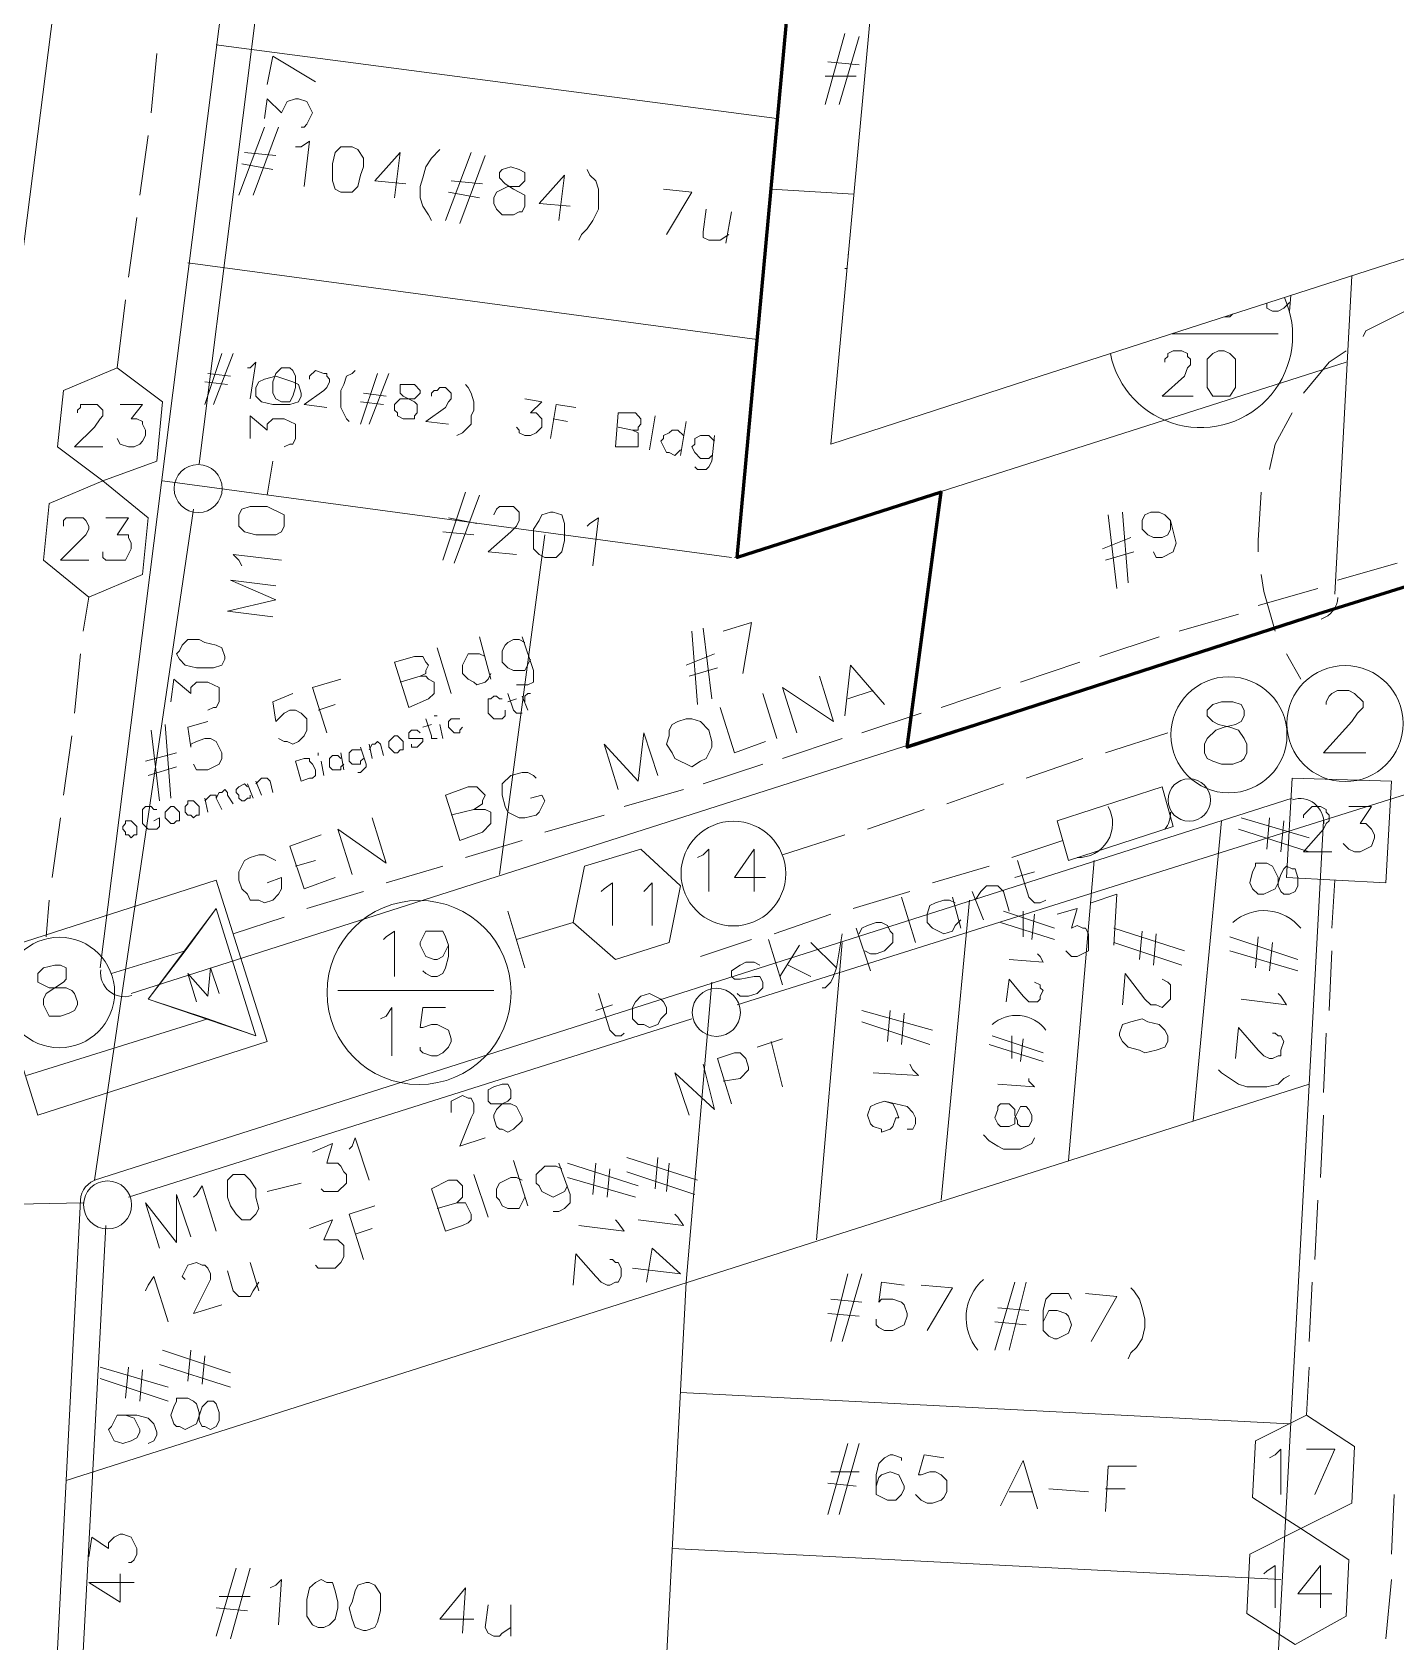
# Model space of a CAD drawing. Header units: millimetres. Extents: x 3.6 to 37.8, y 0.6 to 28.7.
# Drawn here: x 13.943 to 15.951, y 9.443 to 11.814 of the extents above; entities that cross this region are included whole.
import ezdxf

# ---------------------------------------------------------------- set-up
doc = ezdxf.new("R2010")
doc.units = ezdxf.units.MM
for name, color, linetype in [('PDF_0', 7, 'Continuous'), ('PDF_S45$BOUNDARY-NODE', 3, 'Continuous'), ('PDF_S45$NAME-ROAD', 7, 'Continuous'), ('PDF_S45$Passives-Highleg', 7, 'Continuous'), ('PDF_S45$Passives-Splt2way', 7, 'Continuous'), ('PDF_S45$Passives-TapOffs', 7, 'Continuous'), ('PDF_S45$POLE', 7, 'Continuous'), ('PDF_S45$strand', 7, 'Continuous'), ('PDF_S45$Symbols-EndOfLine', 7, 'Continuous'), ('PDF_S45$Symbols-HighPass', 7, 'Continuous'), ('PDF_S45$Symbols-SelfTerminating', 7, 'Continuous'), ('PDF_S45$Symbols-Splice', 7, 'Continuous')]:
    doc.layers.add(name, color=color, linetype=linetype)
for name, color, linetype, true_color in [('PDF_S45$Actives-Amplifier', 92, 'Continuous', 0x00b800), ('PDF_S45$Cable-540', 172, 'Continuous', 0x0000dd), ('PDF_S45$Cable-565', 23, 'Continuous', 0xdd8a6e), ('PDF_S45$LOTS', 254, 'Continuous', 0xdcdcdc), ('PDF_S45$ROAD', 8, 'Continuous', 0x808080), ('PDF_S45$SDU', 157, 'Continuous', 0x396472)]:
    doc.layers.add(name, color=color, linetype=linetype, true_color=true_color)

msp = doc.modelspace()

# ---------------------------------------------------------------- linework, layer by layer
at = {"layer": 'PDF_0', "lineweight": 9}
msp.add_lwpolyline([(12.3998, 5.3399), (12.8251, 9.1845), (12.5415, 9.0928), (12.5707, 9.7141), (12.6541, 10.0018), (12.7125, 10.4522), (12.9669, 10.5272), (13.3713, 13.3544), (13.5548, 14.6387), (14.2678, 14.5344), (14.543, 14.672), (15.4271, 14.5553), (15.3145, 13.3293), (15.1185, 11.2069), (15.4271, 11.307), (16.7864, 11.7448), (16.8156, 13.3418), (16.8323, 14.1591), (17.562, 14.4093), (17.9123, 13.3919), (18.6045, 12.4203), (19.3425, 12.487), (20.0848, 12.5537)], dxfattribs=at)
at = {"layer": 'PDF_S45$Actives-Amplifier', "lineweight": 13}
for points in [[(14.2887, 10.3271), (13.9509, 10.2186), (13.8759, 10.4563), (14.2136, 10.5647)], [(14.1678, 10.4605), (14.0593, 10.4271), (14.1678, 10.4605), (14.2136, 10.523), (14.272, 10.3354), (14.2011, 10.3604), (13.9343, 10.277), (14.2011, 10.3604), (14.1136, 10.3896)], [(14.272, 10.3354), (14.1136, 10.3896), (14.2136, 10.523)], [(13.9593, 10.4355), (13.976, 10.4396), (13.9843, 10.4396), (13.9926, 10.4355), (13.9926, 10.4188), (13.9885, 10.4146), (13.9634, 10.3979), (13.9593, 10.3896), (13.9593, 10.3813), (13.9676, 10.3646), (13.9843, 10.3646), (13.9968, 10.3688), (14.0051, 10.3729), (14.0093, 10.3813), (14.0093, 10.3854), (14.0051, 10.3979), (14.001, 10.4021), (13.9926, 10.4063), (13.9676, 10.4063), (13.9509, 10.4146), (13.9509, 10.4271)]]:
    msp.add_lwpolyline(points, close=True, dxfattribs=at)
msp.add_lwpolyline([(14.1844, 10.3854), (14.1719, 10.4271), (14.2011, 10.3938), (14.2053, 10.4355), (14.2178, 10.3979)], dxfattribs=at)
msp.add_circle((13.9827, 10.3993), 0.0813, dxfattribs=at)
at = {"layer": 'PDF_S45$BOUNDARY-NODE', "lineweight": 60}
msp.add_lwpolyline([(16.9115, 12.3786), (16.899, 11.724), (16.874, 11.2861), (16.5112, 11.1694), (16.1568, 11.0568), (15.8357, 10.9567), (15.2311, 10.7607), (15.2811, 11.136), (14.9809, 11.0401), (15.0726, 12.0367)], dxfattribs=at)
at = {"layer": 'PDF_S45$Cable-540', "lineweight": 9}
for points in [[(15.3854, 10.5981), (15.4604, 10.6231)], [(15.2686, 10.5606), (15.352, 10.5856)], [(15.4187, 10.5772), (15.3895, 10.5689)], [(15.4354, 10.5355), (15.4271, 10.5314), (15.4187, 10.5314), (15.4104, 10.5397), (15.3937, 10.5939)], [(15.3311, 10.5355), (15.3395, 10.5481), (15.3478, 10.5564), (15.3645, 10.5564), (15.3728, 10.5481), (15.3812, 10.5189)], [(15.1518, 10.523), (15.2352, 10.5481)], [(15.2436, 10.473), (15.2227, 10.5397)], [(15.3103, 10.5064), (15.302, 10.498), (15.2978, 10.4897), (15.2853, 10.4855), (15.2686, 10.4939), (15.2603, 10.5022), (15.2603, 10.5147), (15.2644, 10.5272), (15.2728, 10.5314), (15.2853, 10.5355), (15.2936, 10.5355), (15.302, 10.5314)], [(15.3103, 10.4939), (15.2978, 10.5397)], [(15.3437, 10.5064), (15.327, 10.5481)], [(15.0351, 10.4855), (15.1185, 10.5147)], [(15.1602, 10.4855), (15.1644, 10.4939), (15.1727, 10.498), (15.1852, 10.5022), (15.1935, 10.5022), (15.2019, 10.498), (15.2061, 10.4897), (15.2102, 10.4855), (15.2102, 10.473), (15.1977, 10.4605), (15.1852, 10.4563), (15.1769, 10.4563), (15.1685, 10.4605)], [(15.1352, 10.4855), (15.1268, 10.4355), (15.0893, 10.473)], [(15.1769, 10.4313), (15.156, 10.4939)], [(14.9267, 10.4522), (15.0017, 10.4772)], [(15.0476, 10.4105), (15.0267, 10.4772)], [(15.0434, 10.423), (15.0726, 10.4688)], [(14.9809, 10.3979), (14.9851, 10.3938), (14.9976, 10.3938), (15.0101, 10.3979), (15.0184, 10.4063), (15.0184, 10.4146), (15.0142, 10.423), (15.0059, 10.423), (14.9851, 10.4188), (14.9767, 10.4188), (14.9725, 10.423), (14.9725, 10.4313), (14.9851, 10.4396), (14.9934, 10.4438), (15.0059, 10.4438), (15.0142, 10.4396)], [(15.0893, 10.423), (15.0559, 10.4396)], [(15.1268, 10.4355), (15.1227, 10.423), (15.1185, 10.4146), (15.1101, 10.4063), (15.106, 10.4063)], [(14.8141, 10.3396), (14.8099, 10.3354), (14.8016, 10.3354), (14.7932, 10.3437), (14.7766, 10.3979)], [(14.7974, 10.3813), (14.7724, 10.3729)]]:
    msp.add_lwpolyline(points, dxfattribs=at)
msp.add_lwpolyline([(14.8391, 10.3938), (14.8516, 10.3979), (14.8683, 10.3896), (14.8725, 10.3854), (14.8766, 10.3771), (14.8766, 10.3688), (14.8683, 10.3604), (14.8641, 10.3521), (14.8516, 10.3479), (14.8433, 10.3521), (14.8349, 10.3521), (14.8266, 10.3604), (14.8266, 10.3771), (14.8308, 10.3854)], close=True, dxfattribs=at)
at = {"layer": 'PDF_S45$Cable-565', "lineweight": 13}
for points in [[(14.1261, 11.7823), (14.1177, 11.6948)], [(14.1136, 11.6614), (14.101, 11.5738)], [(14.0969, 11.5405), (14.0844, 11.4529)], [(14.0802, 11.4196), (14.0677, 11.3195)], [(15.9775, 11.4112), (15.9733, 11.407), (15.9066, 11.3737), (15.9024, 11.3653)], [(15.8148, 11.2819), (15.8524, 11.3278), (15.8774, 11.3445)], [(15.7648, 11.1694), (15.7731, 11.2069), (15.7982, 11.2528)], [(15.7481, 11.0484), (15.7481, 11.0651), (15.7523, 11.136)], [(15.8649, 11.0067), (15.9525, 11.0318)], [(15.7731, 10.9317), (15.7565, 10.9901), (15.7523, 11.0151)], [(14.026, 10.9817), (14.0177, 10.9317)], [(15.7481, 10.9692), (15.8357, 10.9942)], [(15.6314, 10.9317), (15.7189, 10.9567)], [(15.5146, 10.8942), (15.6022, 10.9233)], [(14.0135, 10.8983), (14.0051, 10.8108)], [(15.3979, 10.8566), (15.4854, 10.8858)], [(15.8107, 10.8608), (15.7898, 10.8983)], [(15.2811, 10.8191), (15.3687, 10.8483)], [(15.1644, 10.7816), (15.2519, 10.8108)], [(14.001, 10.7774), (13.9885, 10.6898)], [(15.0476, 10.744), (15.1352, 10.7732)], [(15.523, 10.7524), (15.6147, 10.7816)], [(15.4062, 10.7149), (15.4896, 10.744)], [(14.9308, 10.7065), (15.0184, 10.7357)], [(14.8141, 10.6732), (14.9017, 10.6982)], [(15.2894, 10.6773), (15.3728, 10.7065)], [(15.1727, 10.6398), (15.2561, 10.669)], [(13.9843, 10.6565), (13.9718, 10.5689)], [(14.6973, 10.6356), (14.7849, 10.6606)], [(14.5806, 10.5981), (14.664, 10.6231)], [(15.0476, 10.6023), (15.1393, 10.6315)], [(14.4638, 10.5606), (14.5472, 10.5856)], [(15.8607, 10.5647), (15.8565, 10.4939)], [(13.9676, 10.5355), (13.9634, 10.4813)], [(14.3471, 10.523), (14.4305, 10.5481)], [(14.2387, 10.4855), (14.3137, 10.5105)], [(15.8565, 10.4605), (15.8524, 10.3729)], [(15.8482, 10.3396), (15.844, 10.252)], [(15.844, 10.2186), (15.8399, 10.1269)], [(15.8357, 10.0935), (15.8315, 10.006)], [(15.8274, 9.9726), (15.8232, 9.8851)], [(15.8232, 9.8475), (15.819, 9.7766)], [(15.9483, 9.6599), (15.9441, 9.5723)], [(15.9441, 9.5348), (15.9358, 9.4472)]]:
    msp.add_lwpolyline(points, dxfattribs=at)
at = {"layer": 'PDF_S45$LOTS', "lineweight": 0}
for points in [[(14.9809, 11.0401), (15.1935, 13.3377)], [(15.0393, 11.6864), (14.2136, 11.7948)], [(15.1525, 11.5751), (15.0309, 11.5822)], [(15.0101, 11.3612), (14.1719, 11.4738)], [(15.8774, 11.3278), (14.9767, 11.0401)], [(14.9725, 11.0401), (14.1344, 11.1527)], [(15.2311, 10.7607), (15.2811, 11.136)], [(14.6306, 10.5731), (14.6973, 11.0735)], [(15.6939, 10.6523), (15.6522, 10.2103)], [(15.5063, 10.5939), (15.4688, 10.1519)], [(15.3228, 10.5355), (15.2811, 10.0935)], [(15.1352, 10.473), (15.0976, 10.0352)], [(14.599, 4.0954), (14.9058, 9.9726), (14.9434, 10.4146)], [(13.9926, 9.6807), (15.8232, 10.2645)], [(14.8975, 9.81), (15.794, 9.7641)], [(14.885, 9.5807), (15.7815, 9.5348)]]:
    msp.add_lwpolyline(points, dxfattribs=at)
at = {"layer": 'PDF_S45$NAME-ROAD', "lineweight": 9}
for points in [[(15.1393, 10.8066), (15.1477, 10.8816), (15.1977, 10.8233)], [(15.0684, 10.7816), (15.0476, 10.8483), (15.1227, 10.7982), (15.1018, 10.865)], [(15.0393, 10.7732), (15.0184, 10.8399)], [(15.181, 10.8441), (15.1435, 10.8316)], [(15.0226, 10.7691), (14.9767, 10.7524), (14.9559, 10.8191)], [(14.8057, 10.6982), (14.7849, 10.7649), (14.8349, 10.7107), (14.8433, 10.7816), (14.8641, 10.719)], [(14.6765, 10.6857), (14.6932, 10.6898), (14.6973, 10.6815), (14.689, 10.6648), (14.6848, 10.6606), (14.6681, 10.6565), (14.6598, 10.6565), (14.6431, 10.6648), (14.639, 10.6732), (14.6348, 10.6898), (14.6348, 10.7065), (14.6473, 10.719), (14.664, 10.7232), (14.6723, 10.7232), (14.6807, 10.719), (14.6848, 10.7149)], [(14.5597, 10.6606), (14.5605, 10.6608), (14.5722, 10.6231), (14.6056, 10.6356), (14.6181, 10.6481), (14.6181, 10.6648), (14.6098, 10.669), (14.5931, 10.669), (14.6056, 10.6773), (14.6056, 10.6815), (14.6098, 10.6898), (14.5973, 10.7023), (14.5847, 10.7023), (14.5514, 10.6898), (14.5605, 10.6608), (14.5931, 10.669)], [(14.4138, 10.5731), (14.3929, 10.6398), (14.4638, 10.5898), (14.443, 10.6565)], [(14.3888, 10.5689), (14.3429, 10.5522), (14.322, 10.6148), (14.3679, 10.6315)], [(14.2887, 10.5606), (14.3095, 10.5689), (14.3095, 10.5522), (14.3054, 10.5439), (14.297, 10.5355), (14.2845, 10.5314), (14.2762, 10.5355), (14.2637, 10.5355), (14.2595, 10.5439), (14.2512, 10.5522), (14.247, 10.5647), (14.247, 10.5772), (14.2553, 10.5939), (14.2637, 10.5981), (14.2762, 10.6023), (14.2845, 10.6023), (14.3012, 10.5939)], [(14.3596, 10.5939), (14.3304, 10.5856)]]:
    msp.add_lwpolyline(points, dxfattribs=at)
msp.add_lwpolyline([(14.8933, 10.7982), (14.9058, 10.8024), (14.9142, 10.8024), (14.9267, 10.7982), (14.9392, 10.7857), (14.9434, 10.7691), (14.9434, 10.7607), (14.935, 10.744), (14.9267, 10.7399), (14.9142, 10.7315), (14.8891, 10.744), (14.885, 10.7524), (14.8766, 10.7649), (14.8808, 10.7774), (14.8808, 10.7857), (14.885, 10.7941)], close=True, dxfattribs=at)
at = {"layer": 'PDF_S45$Passives-Highleg', "lineweight": 9}
msp.add_circle((15.6465, 10.6828), 0.0313, dxfattribs=at)
at = {"layer": 'PDF_S45$Passives-Splt2way', "lineweight": 9}
msp.add_lwpolyline([(15.8482, 10.8233), (15.8482, 10.8274), (15.8524, 10.8358), (15.8565, 10.8399), (15.8649, 10.8441), (15.8816, 10.8441), (15.8899, 10.8399), (15.9024, 10.8274), (15.9024, 10.8191), (15.8941, 10.8108), (15.8857, 10.7982), (15.844, 10.7524), (15.9066, 10.7524)], dxfattribs=at)
msp.add_lwpolyline([(15.6939, 10.8274), (15.7106, 10.8274), (15.7231, 10.8233), (15.7273, 10.8149), (15.7273, 10.8066), (15.7231, 10.7982), (15.7148, 10.7941), (15.6981, 10.7899), (15.6856, 10.7857), (15.6731, 10.7732), (15.6689, 10.7649), (15.6689, 10.7524), (15.6731, 10.744), (15.6814, 10.7399), (15.6939, 10.7357), (15.7106, 10.7357), (15.7231, 10.7399), (15.7273, 10.744), (15.7315, 10.7524), (15.7315, 10.7649), (15.7273, 10.7732), (15.7189, 10.7857), (15.7064, 10.7899), (15.6898, 10.7941), (15.6814, 10.7982), (15.6731, 10.8066), (15.6731, 10.8149), (15.6814, 10.8233)], close=True, dxfattribs=at)
for centre in [(15.8759, 10.7954), (15.7049, 10.7788)]:
    msp.add_circle(centre, 0.0855, dxfattribs=at)
at = {"layer": 'PDF_S45$Passives-TapOffs', "lineweight": 9}
for points in [[(14.1261, 11.1819), (14.0468, 11.1527), (13.9801, 11.2027), (13.9885, 11.2861), (14.0677, 11.3195), (14.1344, 11.2694)], [(14.1052, 11.0151), (14.026, 10.9817), (13.9593, 11.0359), (13.9676, 11.1193), (14.0468, 11.1527), (14.1136, 11.0985)], [(15.9441, 10.7107), (15.9358, 10.5606), (15.7898, 10.5689), (15.7982, 10.7149)], [(14.8016, 10.448), (14.739, 10.5022), (14.7557, 10.5856), (14.8391, 10.6106), (14.8975, 10.5564), (14.8808, 10.473)], [(15.8857, 9.6474), (15.8107, 9.6098), (15.7398, 9.6557), (15.744, 9.7391), (15.819, 9.7766), (15.8899, 9.7308)], [(15.8774, 9.4806), (15.8023, 9.4389), (15.7315, 9.4848), (15.7356, 9.5723), (15.8107, 9.6098), (15.8816, 9.564)]]:
    msp.add_lwpolyline(points, close=True, dxfattribs=at)
for points in [[(14.0093, 11.2528), (14.0093, 11.2569), (14.0135, 11.2611), (14.0135, 11.2653), (14.0385, 11.2653), (14.0468, 11.2569), (14.0468, 11.2486), (14.0427, 11.2444), (14.0343, 11.2319), (14.0051, 11.2027), (14.0468, 11.2027)], [(14.0719, 11.2653), (14.1052, 11.2653), (14.0885, 11.2444), (14.0969, 11.2444), (14.1052, 11.2403), (14.1052, 11.2361), (14.1094, 11.2277), (14.1094, 11.2194), (14.1052, 11.2111), (14.101, 11.2069), (14.0927, 11.2027), (14.0844, 11.2027), (14.0719, 11.2069), (14.0677, 11.2152)], [(13.9885, 11.086), (13.9885, 11.0943), (13.9926, 11.0985), (14.0177, 11.0985), (14.0218, 11.0943), (14.026, 11.086), (14.026, 11.0818), (14.0218, 11.0735), (13.9843, 11.0359), (14.026, 11.0359)], [(14.051, 11.0985), (14.0844, 11.0985), (14.0677, 11.0735), (14.0844, 11.0735), (14.0844, 11.0693), (14.0885, 11.0609), (14.0885, 11.0526), (14.0802, 11.0359), (14.051, 11.0359), (14.0468, 11.0401), (14.0468, 11.0484)], [(15.8148, 10.6565), (15.8148, 10.6606), (15.8274, 10.6732), (15.8399, 10.6732), (15.8482, 10.669), (15.8482, 10.6648), (15.8524, 10.6606), (15.8524, 10.6523), (15.8482, 10.6481), (15.844, 10.6398), (15.8148, 10.6064), (15.8565, 10.6064)], [(15.8816, 10.6732), (15.9149, 10.6732), (15.8982, 10.6481), (15.9066, 10.6481), (15.9149, 10.6398), (15.9191, 10.6315), (15.9191, 10.6273), (15.9149, 10.6148), (15.8982, 10.6064), (15.8899, 10.6064), (15.8816, 10.6106), (15.8732, 10.6189)], [(14.9225, 10.5981), (14.9308, 10.6023), (14.9392, 10.6106), (14.9392, 10.5481)], [(15.0226, 10.5689), (14.9767, 10.5689), (15.0059, 10.6106), (15.0059, 10.5481)], [(14.7807, 10.5481), (14.7849, 10.5522), (14.7974, 10.5606), (14.7974, 10.498)], [(14.8433, 10.5481), (14.8558, 10.5606), (14.8558, 10.498)], [(15.7648, 9.7141), (15.7731, 9.7183), (15.7815, 9.7266), (15.7815, 9.6599)], [(15.819, 9.7266), (15.8607, 9.7266), (15.8315, 9.6599)], [(15.7565, 9.5431), (15.7606, 9.5473), (15.7731, 9.5556), (15.7731, 9.4931)], [(15.8565, 9.5139), (15.8065, 9.5139), (15.8399, 9.5556), (15.8399, 9.4931)]]:
    msp.add_lwpolyline(points, dxfattribs=at)
msp.add_circle((14.9752, 10.5744), 0.0771, dxfattribs=at)
at = {"layer": 'PDF_S45$POLE', "lineweight": 0}
for points in [[(14.272, 11.2778), (14.272, 11.2903), (14.2762, 11.2986), (14.2845, 11.3028), (14.3012, 11.307), (14.3262, 11.2986), (14.3346, 11.2945), (14.3387, 11.2819), (14.3387, 11.2778), (14.3346, 11.2694), (14.322, 11.2653), (14.297, 11.2653), (14.2803, 11.2694)], [(14.247, 11.086), (14.247, 11.1026), (14.2512, 11.111), (14.2637, 11.1152), (14.2887, 11.1152), (14.3137, 11.1026), (14.3137, 11.086), (14.3095, 11.0776), (14.3012, 11.0735), (14.272, 11.0735), (14.2553, 11.0776)], [(14.2387, 10.1311), (14.2553, 10.1311), (14.2637, 10.1227), (14.272, 10.1102), (14.272, 10.0977), (14.2762, 10.081), (14.272, 10.0727), (14.2637, 10.0644), (14.2512, 10.0644), (14.2428, 10.0727), (14.2345, 10.0852), (14.2303, 10.0977), (14.2303, 10.1227)]]:
    msp.add_lwpolyline(points, close=True, dxfattribs=at)
for points in [[(14.2637, 11.2152), (14.2637, 11.2486), (14.2887, 11.2277), (14.2887, 11.2361), (14.297, 11.2444), (14.3137, 11.2444), (14.3304, 11.2361), (14.3304, 11.2152), (14.3262, 11.2069), (14.322, 11.2069), (14.3137, 11.2027)], [(14.297, 11.1819), (14.2887, 11.1318)], [(14.2512, 11.0276), (14.247, 11.0359), (14.2387, 11.0443), (14.3095, 11.0359)], [(14.297, 10.9525), (14.2303, 10.9609), (14.3012, 10.9776), (14.2345, 11.0067), (14.3012, 10.9984)], [(15.0476, 10.3312), (15.0101, 10.3187)], [(15.0476, 10.2603), (15.0309, 10.3271)], [(14.91, 10.2186), (14.8891, 10.2812), (14.9475, 10.227), (14.9308, 10.2937)], [(14.9725, 10.2353), (14.9517, 10.302), (14.9767, 10.3104), (14.9851, 10.3104), (14.9934, 10.302), (14.9976, 10.2895), (14.9976, 10.2854), (14.9851, 10.2728), (14.96, 10.2687)], [(14.3554, 10.1644), (14.3846, 10.1769), (14.3763, 10.1478), (14.3929, 10.1478), (14.3971, 10.1436), (14.4013, 10.1352), (14.4054, 10.1311), (14.4054, 10.1186), (14.3929, 10.1061), (14.3721, 10.1061), (14.3679, 10.1102)], [(14.4096, 10.1686), (14.4138, 10.1728), (14.418, 10.1853), (14.4388, 10.1227)], [(14.1302, 10.0227), (14.1094, 10.0894), (14.1553, 10.031), (14.1553, 10.1019), (14.1761, 10.0393)], [(14.1803, 10.0977), (14.1844, 10.1019), (14.1928, 10.1144), (14.2136, 10.0477)], [(14.3387, 10.1186), (14.2887, 10.1061)]]:
    msp.add_lwpolyline(points, dxfattribs=at)
for centre in [(14.187, 11.1415), (14.9501, 10.3701), (14.0536, 10.0865)]:
    msp.add_circle(centre, 0.0354, dxfattribs=at)
at = {"layer": 'PDF_S45$ROAD', "lineweight": 0}
for points in [[(14.1636, 13.3377), (13.78, 10.3229)], [(14.0427, 10.4355), (14.4096, 13.3377)], [(15.8857, 11.4547), (15.8607, 10.9859)], [(15.8357, 10.9567), (14.0885, 10.3979)], [(14.0343, 10.1227), (15.7982, 10.6857)], [(15.844, 10.6523), (15.4771, 3.8888)]]:
    msp.add_lwpolyline(points, dxfattribs=at)
msp.add_lwpolyline([(13.7685, 5.3056), (14.0135, 10.0935, -0.312557), (14.0387, 10.1245)], format="xyb", dxfattribs=at)
for centre, start, end in [((15.83, 10.9831), 287.6605, 356.9074), ((15.8092, 10.6495), 356.9074, 107.6605), ((14.0786, 10.4285), 172.8149, 287.6605)]:
    msp.add_arc(centre, 0.0354, start, end, dxfattribs=at)
at = {"layer": 'PDF_S45$SDU', "lineweight": 0}
for points in [[(15.1101, 11.7073), (15.1393, 11.8115)], [(15.131, 11.7073), (15.1602, 11.8073)], [(15.1602, 11.7656), (15.1143, 11.7698)], [(15.156, 11.749), (15.1101, 11.749)], [(14.247, 11.5738), (14.2845, 11.6739)], [(14.2678, 11.5738), (14.3054, 11.6739)], [(14.3304, 11.6447), (14.3387, 11.6447), (14.3512, 11.6531), (14.3429, 11.5863)], [(14.5305, 11.5363), (14.5264, 11.5446), (14.518, 11.5572), (14.5139, 11.5697), (14.5139, 11.5863), (14.518, 11.5989), (14.5222, 11.6155), (14.5305, 11.628), (14.543, 11.6406)], [(14.297, 11.6114), (14.2512, 11.6197)], [(14.3012, 11.6322), (14.2553, 11.6364)], [(14.493, 11.5905), (14.4471, 11.5947), (14.4847, 11.6364), (14.4763, 11.5697)], [(14.5514, 11.5363), (14.5889, 11.6364)], [(14.5722, 11.5321), (14.6098, 11.6322)], [(14.6056, 11.5905), (14.5597, 11.5947)], [(14.7349, 11.5572), (14.689, 11.5613), (14.7265, 11.603), (14.7182, 11.5363)], [(14.7599, 11.6114), (14.764, 11.603), (14.7724, 11.5947), (14.7766, 11.5822), (14.7766, 11.553), (14.7682, 11.5363), (14.7599, 11.5238), (14.7515, 11.5155), (14.7474, 11.5071)], [(14.6014, 11.5697), (14.5556, 11.578)], [(14.8725, 11.5822), (14.9142, 11.578), (14.8766, 11.5155)], [(14.9684, 11.5155), (14.9559, 11.5071), (14.9392, 11.5071), (14.9308, 11.5113), (14.9308, 11.5196), (14.935, 11.553)], [(14.9642, 11.5029), (14.9725, 11.5488)], [(15.1443, 11.4862), (15.1435, 11.4863)], [(15.1424, 11.4654), (15.1393, 11.4654)], [(15.794, 11.4154), (15.7857, 11.407), (15.7773, 11.4029), (15.769, 11.4029), (15.7606, 11.407), (15.7606, 11.4144)], [(15.794, 11.4029), (15.7961, 11.4258)], [(14.197, 11.2653), (14.222, 11.3403)], [(14.2095, 11.2653), (14.2387, 11.3403)], [(14.2345, 11.307), (14.2011, 11.3111)], [(14.2595, 11.3195), (14.2637, 11.3195), (14.272, 11.3278), (14.2637, 11.2736)], [(14.3512, 11.3028), (14.3512, 11.307), (14.3596, 11.3153), (14.3721, 11.3111), (14.3763, 11.3111), (14.3763, 11.307), (14.3804, 11.3028), (14.3804, 11.2986), (14.3763, 11.2903), (14.3721, 11.2861), (14.3429, 11.2653), (14.3763, 11.2611)], [(14.4096, 11.2403), (14.4054, 11.2444), (14.3971, 11.2611), (14.3971, 11.2861), (14.4013, 11.2945), (14.4054, 11.307), (14.4138, 11.3111), (14.418, 11.3153)], [(14.4263, 11.2361), (14.4513, 11.3111)], [(14.4388, 11.2361), (14.468, 11.3111)], [(14.2303, 11.2945), (14.197, 11.2986)], [(14.5305, 11.2778), (14.5305, 11.2819), (14.5347, 11.2861), (14.5389, 11.2861), (14.543, 11.2903), (14.5514, 11.2903), (14.5597, 11.2819), (14.5597, 11.2736), (14.5556, 11.2694), (14.5514, 11.2611), (14.5222, 11.2403), (14.5556, 11.2361)], [(14.5806, 11.2945), (14.5847, 11.2903), (14.5889, 11.2819), (14.5931, 11.2694), (14.5931, 11.2569), (14.5889, 11.2486), (14.5889, 11.2361), (14.5764, 11.2236), (14.5681, 11.2194)], [(14.4597, 11.2653), (14.4263, 11.2694)], [(14.4638, 11.2778), (14.4305, 11.2819)], [(14.6681, 11.2736), (14.6932, 11.2694), (14.6765, 11.2528), (14.6848, 11.2528), (14.6932, 11.2444), (14.6932, 11.2319), (14.6848, 11.2236), (14.6765, 11.2194), (14.6681, 11.2194), (14.6598, 11.2236), (14.6598, 11.2277), (14.6556, 11.2319)], [(14.7057, 11.2152), (14.714, 11.2653), (14.7432, 11.2611)], [(14.7307, 11.2403), (14.7098, 11.2444)], [(14.8266, 11.2277), (14.8349, 11.2236), (14.8349, 11.2027), (14.8016, 11.2027), (14.8057, 11.2528), (14.8308, 11.2528), (14.8391, 11.2444), (14.8391, 11.2361), (14.8349, 11.2319), (14.8349, 11.2277), (14.8266, 11.2277), (14.8057, 11.2319)], [(14.8516, 11.1986), (14.86, 11.2486)], [(14.8975, 11.1902), (14.9058, 11.2403)], [(14.8975, 11.1986), (14.8891, 11.1902), (14.8808, 11.1944), (14.8766, 11.1944), (14.8683, 11.2111), (14.8725, 11.2152), (14.8725, 11.2194), (14.8808, 11.2236), (14.885, 11.2277), (14.8933, 11.2277), (14.9017, 11.2194)], [(14.9434, 11.1902), (14.9392, 11.186), (14.9267, 11.186), (14.9183, 11.1944), (14.9142, 11.2027), (14.9183, 11.2069), (14.9183, 11.2152), (14.9267, 11.2194), (14.9392, 11.2194), (14.9475, 11.2111)], [(14.9475, 11.2194), (14.9434, 11.1819), (14.9392, 11.1735), (14.935, 11.1694), (14.9225, 11.1694), (14.9183, 11.1735)], [(14.5472, 11.0359), (14.5806, 11.136)], [(14.5639, 11.0318), (14.6014, 11.1318)], [(14.5973, 11.0901), (14.5556, 11.0985)], [(14.6223, 11.1026), (14.6264, 11.111), (14.6306, 11.1152), (14.6515, 11.1152), (14.6598, 11.1068), (14.6598, 11.0943), (14.6556, 11.086), (14.6473, 11.0776), (14.6139, 11.0484), (14.6556, 11.0443)], [(14.7599, 11.086), (14.764, 11.0901), (14.7766, 11.0985), (14.7682, 11.0276)], [(15.5396, 10.9942), (15.5271, 11.1026)], [(15.5563, 11.0026), (15.548, 11.1068)], [(15.6189, 11.0943), (15.6272, 11.0609), (15.623, 11.0484), (15.6064, 11.0401), (15.598, 11.0401), (15.5938, 11.0484)], [(14.5931, 11.0735), (14.5472, 11.0776)], [(15.5605, 11.0693), (15.5188, 11.0526)], [(15.5647, 11.0484), (15.523, 11.0359)], [(14.9225, 10.8233), (14.9142, 10.9317)], [(14.9434, 10.8316), (14.9308, 10.9359)], [(14.96, 10.9317), (15.0017, 10.9442), (14.9892, 10.8691)], [(14.5597, 10.8399), (14.5389, 10.9067)], [(14.6181, 10.8608), (14.6014, 10.9233)], [(14.6765, 10.89), (14.6681, 10.8733), (14.6515, 10.8733), (14.6431, 10.8775), (14.6348, 10.8858), (14.6348, 10.9025), (14.639, 10.9108), (14.6431, 10.915), (14.6515, 10.9192), (14.6598, 10.9192), (14.6681, 10.915)], [(14.664, 10.9233), (14.6807, 10.8733), (14.6807, 10.8566), (14.6723, 10.8525), (14.6556, 10.8525)], [(14.5139, 10.865), (14.5222, 10.865), (14.5264, 10.8608), (14.5347, 10.8566), (14.5347, 10.8399), (14.5264, 10.8316), (14.4972, 10.8191), (14.4763, 10.8858), (14.5055, 10.8942), (14.518, 10.8942), (14.5222, 10.8858), (14.5264, 10.8816), (14.5222, 10.8733), (14.5222, 10.8691), (14.5139, 10.865), (14.4847, 10.8566)], [(14.6181, 10.8691), (14.6139, 10.8608), (14.6098, 10.8566), (14.5973, 10.8525), (14.5931, 10.8566), (14.5847, 10.8608), (14.5764, 10.8691), (14.5764, 10.8816), (14.5847, 10.8983), (14.6014, 10.8983), (14.6098, 10.8942)], [(14.9475, 10.8983), (14.9058, 10.8816)], [(14.3763, 10.7816), (14.3554, 10.8483), (14.3971, 10.8608)], [(14.9517, 10.8775), (14.91, 10.865)], [(14.3054, 10.7732), (14.3137, 10.7691), (14.3179, 10.7691), (14.3262, 10.7649), (14.3346, 10.7691), (14.3429, 10.7774), (14.3471, 10.7857), (14.3471, 10.8024), (14.3387, 10.8108), (14.3304, 10.8149), (14.322, 10.8149), (14.3137, 10.8108), (14.3012, 10.7982), (14.297, 10.8274), (14.3262, 10.8399)], [(14.639, 10.8149), (14.639, 10.8066), (14.6348, 10.8024), (14.6223, 10.8024), (14.6139, 10.8108), (14.6139, 10.8316), (14.6181, 10.8316), (14.6223, 10.8358), (14.6264, 10.8358), (14.6306, 10.8316), (14.6348, 10.8316)], [(14.664, 10.8108), (14.6556, 10.8108), (14.6515, 10.8149), (14.6431, 10.8399)], [(14.6723, 10.8149), (14.664, 10.8358)], [(14.6681, 10.8274), (14.6681, 10.8358), (14.6723, 10.8399), (14.6765, 10.8399)], [(14.3888, 10.8233), (14.3637, 10.8149)], [(14.6556, 10.8316), (14.6431, 10.8274)], [(14.1469, 10.6857), (14.1386, 10.7941)], [(14.1803, 10.7357), (14.1844, 10.7274), (14.2011, 10.7274), (14.2178, 10.7357), (14.222, 10.744), (14.222, 10.7524), (14.2136, 10.7691), (14.2053, 10.7732), (14.197, 10.7732), (14.1844, 10.7691), (14.1761, 10.7649), (14.1761, 10.7607), (14.1719, 10.7899), (14.2011, 10.7982)], [(14.5305, 10.7941), (14.518, 10.7899)], [(14.5389, 10.7732), (14.5305, 10.7732), (14.5305, 10.7774), (14.5222, 10.8024)], [(14.5472, 10.7732), (14.543, 10.7941)], [(14.5764, 10.7899), (14.5722, 10.7857), (14.5722, 10.7816), (14.5639, 10.7816), (14.5556, 10.7899), (14.5556, 10.7982), (14.5597, 10.8024), (14.5722, 10.8024)], [(14.1302, 10.6815), (14.1177, 10.7857)], [(14.4388, 10.7566), (14.443, 10.7649), (14.4471, 10.7649), (14.4513, 10.7691), (14.4555, 10.7649), (14.4597, 10.7482)], [(14.443, 10.744), (14.4388, 10.7649)], [(14.5014, 10.7649), (14.5014, 10.7607), (14.5097, 10.7607), (14.518, 10.7691), (14.518, 10.7732), (14.4972, 10.7732), (14.4972, 10.7816), (14.5014, 10.7857), (14.5097, 10.7857), (14.5139, 10.7816)], [(14.1553, 10.7524), (14.1094, 10.7399)], [(14.3721, 10.719), (14.3679, 10.7399)], [(14.4013, 10.7357), (14.3971, 10.7315), (14.3971, 10.7274), (14.3846, 10.7274), (14.3804, 10.7315), (14.3804, 10.744), (14.3846, 10.7482), (14.3929, 10.7482), (14.3971, 10.744)], [(14.4013, 10.7274), (14.3971, 10.7524)], [(14.4305, 10.744), (14.4263, 10.7399), (14.4263, 10.7357), (14.4138, 10.7357), (14.4096, 10.7399), (14.4096, 10.7524), (14.4138, 10.7566), (14.4263, 10.7566)], [(14.4263, 10.7607), (14.4346, 10.7357), (14.4346, 10.7315), (14.4263, 10.7232), (14.4221, 10.7232)], [(14.1553, 10.7315), (14.1136, 10.719)], [(14.2136, 10.6857), (14.2178, 10.694), (14.222, 10.694), (14.2261, 10.6982), (14.2303, 10.694), (14.2303, 10.6898), (14.2387, 10.6773)], [(14.2637, 10.6898), (14.2637, 10.6857), (14.2595, 10.6857), (14.2553, 10.6815), (14.2512, 10.6815), (14.247, 10.6857), (14.247, 10.6898), (14.2428, 10.694), (14.2428, 10.6982), (14.247, 10.7023), (14.2553, 10.7065), (14.2595, 10.7023)], [(14.2678, 10.6857), (14.2595, 10.7065)], [(14.272, 10.7065), (14.2803, 10.7149), (14.2887, 10.7149), (14.2929, 10.7107), (14.297, 10.694)], [(14.2803, 10.6898), (14.272, 10.7107)], [(14.1219, 10.6523), (14.1302, 10.6565), (14.1302, 10.644), (14.1261, 10.6398), (14.1136, 10.6398), (14.1052, 10.6481), (14.1052, 10.669), (14.1094, 10.6732), (14.1177, 10.6732), (14.1219, 10.669), (14.1261, 10.669)], [(14.197, 10.6815), (14.2053, 10.6898), (14.2136, 10.6898), (14.2136, 10.6857), (14.222, 10.669)], [(14.2011, 10.6648), (14.197, 10.6857)], [(15.7231, 10.6565), (15.8232, 10.6273)], [(15.7606, 10.6106), (15.7648, 10.6565)], [(15.7815, 10.6064), (15.7857, 10.6523)], [(15.7189, 10.6398), (15.8232, 10.6064)], [(15.3687, 10.5022), (15.4479, 10.4772)], [(15.3728, 10.5189), (15.4479, 10.4939)], [(15.402, 10.4813), (15.402, 10.5189)], [(15.4145, 10.4772), (15.4187, 10.5147)], [(15.5355, 10.4939), (15.6397, 10.4605)], [(15.573, 10.448), (15.5772, 10.4897)], [(15.5938, 10.4396), (15.598, 10.4855)], [(15.7064, 10.4813), (15.8065, 10.448)], [(15.744, 10.4355), (15.7481, 10.4813)], [(15.4229, 10.4563), (15.4271, 10.4522), (15.4312, 10.4438), (15.3812, 10.448)], [(15.5355, 10.473), (15.6355, 10.4396)], [(15.7064, 10.4605), (15.8065, 10.4313)], [(15.7648, 10.4313), (15.769, 10.473)], [(15.4187, 10.4146), (15.4271, 10.4105), (15.4271, 10.4063), (15.4312, 10.4021), (15.4271, 10.3938), (15.4271, 10.3896), (15.4229, 10.3854), (15.4104, 10.3854), (15.402, 10.3938), (15.3812, 10.4188), (15.377, 10.3854)], [(15.6064, 10.4188), (15.6147, 10.4146), (15.6189, 10.4105), (15.6189, 10.3896), (15.6064, 10.3771), (15.598, 10.3813), (15.5897, 10.3813), (15.5813, 10.3896), (15.5521, 10.4271), (15.548, 10.3813)], [(15.7773, 10.3979), (15.7815, 10.3938), (15.7898, 10.3813), (15.7231, 10.3896)], [(15.1644, 10.3729), (15.2686, 10.3437)], [(15.2019, 10.3271), (15.2061, 10.3729)], [(15.2227, 10.3229), (15.2269, 10.3688)], [(15.1644, 10.3562), (15.2644, 10.3229)], [(15.769, 10.3396), (15.7731, 10.3396), (15.7773, 10.3354), (15.7815, 10.3354), (15.7857, 10.3271), (15.7815, 10.3145), (15.7815, 10.3062), (15.7773, 10.3062), (15.769, 10.302), (15.7648, 10.302), (15.7565, 10.3062), (15.7481, 10.3145), (15.7189, 10.3479), (15.7148, 10.302)], [(15.352, 10.3229), (15.4312, 10.2979)], [(15.3562, 10.3354), (15.4312, 10.3104)], [(15.3854, 10.302), (15.3854, 10.3354)], [(15.3979, 10.2979), (15.402, 10.3312)], [(15.2352, 10.2937), (15.2394, 10.2854), (15.2478, 10.277), (15.181, 10.2812)], [(15.4104, 10.2728), (15.4104, 10.2687), (15.4187, 10.2603), (15.3645, 10.2645)], [(15.794, 10.277), (15.7857, 10.2728), (15.7773, 10.2645), (15.7606, 10.2603), (15.7315, 10.2603), (15.7189, 10.2645), (15.6939, 10.2812), (15.6898, 10.2854)], [(15.1977, 10.2395), (15.2311, 10.2312), (15.2394, 10.2228), (15.2436, 10.2145), (15.2436, 10.2061), (15.2394, 10.1978), (15.2311, 10.1978)], [(15.4187, 10.1853), (15.4145, 10.1769), (15.3979, 10.1686), (15.3728, 10.1686), (15.3645, 10.1728), (15.352, 10.1811), (15.3437, 10.1895)], [(14.6723, 10.0852), (14.6515, 10.1519)], [(14.7182, 10.1478), (14.7349, 10.1019), (14.7349, 10.0894), (14.7265, 10.081), (14.7182, 10.0769), (14.7098, 10.0769)], [(14.7307, 10.1478), (14.8349, 10.1144)], [(14.7682, 10.1019), (14.7724, 10.1478)], [(14.8183, 10.1561), (14.9225, 10.1227)], [(14.86, 10.1102), (14.8641, 10.1561)], [(14.8766, 10.1061), (14.8808, 10.1478)], [(14.5681, 10.0894), (14.5806, 10.0894), (14.5889, 10.0727), (14.5889, 10.0644), (14.5847, 10.0602), (14.5764, 10.056), (14.5514, 10.0477), (14.5305, 10.1102), (14.5556, 10.1227), (14.5681, 10.1227), (14.5764, 10.1144), (14.5764, 10.0977), (14.5681, 10.0894), (14.5389, 10.081)], [(14.6139, 10.0685), (14.5931, 10.1311)], [(14.6681, 10.0977), (14.6598, 10.081), (14.6431, 10.081), (14.6348, 10.0852), (14.6306, 10.0935), (14.6264, 10.0977), (14.6264, 10.1102), (14.6306, 10.1186), (14.6473, 10.1269), (14.6556, 10.1269), (14.664, 10.1227)], [(14.7307, 10.1144), (14.7265, 10.1061), (14.7098, 10.0977), (14.6932, 10.1061), (14.689, 10.1144), (14.6848, 10.1186), (14.6848, 10.1311), (14.6973, 10.1436), (14.714, 10.1436), (14.7224, 10.1394)], [(14.7307, 10.1269), (14.8308, 10.0977)], [(14.7891, 10.0977), (14.7932, 10.1394)], [(14.8183, 10.1352), (14.9183, 10.1019)], [(14.4305, 10.006), (14.4096, 10.0727), (14.4471, 10.0852)], [(14.3512, 10.0518), (14.3846, 10.0644), (14.3721, 10.0352), (14.3929, 10.0352), (14.4013, 10.0268), (14.4013, 10.0102), (14.3971, 10.0018), (14.3888, 9.9935), (14.3637, 9.9935), (14.3596, 9.9976)], [(14.443, 10.0518), (14.418, 10.0435)], [(14.8016, 10.0644), (14.8057, 10.0602), (14.8141, 10.0477), (14.7474, 10.056)], [(14.8891, 10.0727), (14.8933, 10.0685), (14.9017, 10.056), (14.8349, 10.0644)], [(14.7932, 10.006), (14.7974, 10.006), (14.8016, 10.0018), (14.8057, 10.0018), (14.8099, 9.9935), (14.8099, 9.981), (14.8057, 9.9726), (14.8016, 9.9726), (14.7932, 9.9685), (14.7891, 9.9685), (14.7807, 9.9726), (14.7724, 9.981), (14.7432, 10.0143), (14.739, 9.9685)], [(14.8474, 9.9726), (14.8558, 10.0227), (14.8975, 9.9851), (14.8266, 9.9935)], [(14.1094, 9.9601), (14.1136, 9.9685), (14.1219, 9.981), (14.1427, 9.9142)], [(14.1678, 9.9768), (14.1636, 9.981), (14.1719, 9.9976), (14.1844, 10.0018), (14.1928, 9.9976), (14.197, 9.9976), (14.2011, 9.9935), (14.2053, 9.9851), (14.2053, 9.9768), (14.1803, 9.9268), (14.222, 9.9393)], [(14.2762, 9.9726), (14.2678, 9.9601), (14.2637, 9.9518), (14.247, 9.9518), (14.2387, 9.9601), (14.2303, 9.9893)], [(14.2762, 9.9601), (14.2637, 10.0018)], [(15.1185, 9.8851), (15.1435, 9.9851)], [(15.1352, 9.8851), (15.1644, 9.9851)], [(15.1852, 9.9184), (15.1852, 9.9101), (15.1894, 9.9059), (15.1977, 9.9017), (15.2102, 9.9017), (15.2269, 9.9101), (15.2311, 9.9226), (15.2311, 9.9268), (15.2269, 9.9393), (15.2227, 9.9434), (15.2102, 9.9476), (15.1935, 9.9476), (15.1894, 9.9434), (15.1935, 9.9726), (15.2269, 9.9685)], [(15.2519, 9.9685), (15.2978, 9.9643), (15.2603, 9.9017)], [(15.3603, 9.8725), (15.3895, 9.9726)], [(15.3812, 9.8725), (15.4062, 9.9726)], [(15.5605, 9.9643), (15.5647, 9.9601), (15.573, 9.9476), (15.5772, 9.9351), (15.5813, 9.9184), (15.5813, 9.9059), (15.5772, 9.8892), (15.5688, 9.8767), (15.5605, 9.8684), (15.5563, 9.86)], [(15.1644, 9.9434), (15.1185, 9.9476)], [(15.4104, 9.9309), (15.3645, 9.9351)], [(15.4312, 9.9142), (15.4396, 9.9309), (15.4521, 9.9309), (15.4646, 9.9268), (15.4688, 9.9226), (15.4729, 9.9101), (15.4688, 9.8976), (15.4521, 9.8892), (15.4479, 9.8892), (15.4396, 9.8934), (15.4312, 9.9017), (15.4312, 9.9142), (15.4312, 9.9309), (15.4354, 9.9476), (15.4437, 9.9559), (15.4688, 9.9559), (15.4729, 9.9476)], [(15.4938, 9.9559), (15.5396, 9.9518), (15.5021, 9.8851)], [(15.1602, 9.9226), (15.1143, 9.9268)], [(15.4062, 9.9101), (15.3603, 9.9142)], [(14.1344, 9.8725), (14.2345, 9.8392)], [(14.1719, 9.8267), (14.1761, 9.8725)], [(14.1928, 9.8225), (14.197, 9.8642)], [(14.0427, 9.8475), (14.1427, 9.8183)], [(14.0802, 9.8017), (14.0844, 9.8475)], [(14.101, 9.7975), (14.1052, 9.8434)], [(14.1302, 9.8517), (14.2345, 9.8183)], [(14.0427, 9.8308), (14.1427, 9.7975)], [(14.0802, 9.7766), (14.0969, 9.7766), (14.1136, 9.7725), (14.1219, 9.7641), (14.1261, 9.7516), (14.1261, 9.7475), (14.1219, 9.7391), (14.1136, 9.7349)], [(15.1143, 9.6307), (15.1435, 9.7349)], [(15.131, 9.6307), (15.1602, 9.7349)], [(15.1852, 9.6724), (15.1852, 9.6891), (15.1894, 9.7058), (15.1977, 9.7141), (15.2061, 9.7183), (15.2102, 9.7183), (15.2227, 9.7141), (15.2227, 9.7099)], [(15.2436, 9.6599), (15.2519, 9.6515), (15.2603, 9.6474), (15.2686, 9.6474), (15.2811, 9.6515), (15.2853, 9.6557), (15.2894, 9.6641), (15.2894, 9.6807), (15.2811, 9.6891), (15.2728, 9.6932), (15.2644, 9.6932), (15.2519, 9.6891), (15.2478, 9.6891), (15.2561, 9.7183), (15.2853, 9.7141)], [(15.3687, 9.6432), (15.402, 9.7099), (15.4229, 9.639)], [(15.523, 9.6349), (15.5271, 9.7016), (15.5688, 9.7016)], [(15.156, 9.6724), (15.1143, 9.6766)], [(15.1602, 9.6932), (15.1185, 9.6932)], [(15.4145, 9.6641), (15.3812, 9.6641)], [(15.4979, 9.6641), (15.4396, 9.6682)], [(15.5521, 9.6682), (15.523, 9.6682)], [(14.2136, 9.4514), (14.2428, 9.5515)], [(14.2345, 9.4472), (14.2637, 9.5515)], [(14.2929, 9.5223), (14.3012, 9.5265), (14.3095, 9.5348), (14.3054, 9.4681)], [(14.2637, 9.5098), (14.2178, 9.5098)], [(14.5931, 9.4764), (14.543, 9.4764), (14.5806, 9.5223), (14.5764, 9.4556)], [(14.2595, 9.4889), (14.2136, 9.4931)], [(14.6473, 9.4639), (14.6348, 9.4556), (14.6306, 9.4514), (14.6223, 9.4514), (14.6139, 9.4556), (14.6098, 9.4639), (14.6139, 9.4973)], [(14.6473, 9.4514), (14.6473, 9.4973)]]:
    msp.add_lwpolyline(points, dxfattribs=at)
for points in [[(14.3971, 11.6447), (14.4138, 11.6447), (14.4221, 11.6406), (14.4305, 11.628), (14.4305, 11.6155), (14.4263, 11.603), (14.4221, 11.5863), (14.4138, 11.578), (14.3971, 11.578), (14.3888, 11.5822), (14.3846, 11.5947), (14.3846, 11.6197), (14.3888, 11.6364)], [(14.6473, 11.6155), (14.6598, 11.6114), (14.6681, 11.6072), (14.6681, 11.5947), (14.6598, 11.5863), (14.6431, 11.5863), (14.6264, 11.578), (14.6223, 11.5697), (14.6223, 11.5613), (14.6264, 11.553), (14.6348, 11.5446), (14.6515, 11.5446), (14.6598, 11.5488), (14.664, 11.5488), (14.6681, 11.5572), (14.6681, 11.5738), (14.6515, 11.5822), (14.639, 11.5905), (14.6306, 11.5989), (14.6306, 11.6072), (14.6348, 11.6114)], [(14.3095, 11.3195), (14.322, 11.3195), (14.3262, 11.3153), (14.3304, 11.307), (14.3304, 11.2903), (14.3262, 11.2778), (14.322, 11.2694), (14.3095, 11.2694), (14.3012, 11.2736), (14.297, 11.2819), (14.297, 11.2986), (14.3012, 11.3111)], [(14.4847, 11.2945), (14.5055, 11.2945), (14.5139, 11.2861), (14.5139, 11.2819), (14.5055, 11.2736), (14.4847, 11.2736), (14.4763, 11.2653), (14.4763, 11.2569), (14.4805, 11.2528), (14.4805, 11.2486), (14.4888, 11.2444), (14.5055, 11.2444), (14.5055, 11.2486), (14.5097, 11.2528), (14.5097, 11.2653), (14.5055, 11.2694), (14.4888, 11.2778), (14.4847, 11.2819)], [(14.7057, 11.1068), (14.7098, 11.1068), (14.7224, 11.1026), (14.7265, 11.0901), (14.7265, 11.0651), (14.7224, 11.0484), (14.714, 11.0401), (14.6973, 11.0401), (14.689, 11.0443), (14.6807, 11.0526), (14.6807, 11.0818), (14.689, 11.0943), (14.6932, 11.1026)], [(15.6189, 11.0818), (15.6147, 11.0735), (15.6064, 11.0693), (15.5938, 11.0693), (15.5855, 11.0735), (15.5772, 11.0818), (15.5772, 11.0943), (15.5813, 11.1026), (15.5897, 11.1068), (15.6022, 11.1068), (15.6105, 11.1026), (15.6189, 11.0943)], [(14.5347, 10.8066), (14.5389, 10.8066)], [(14.468, 10.7691), (14.4763, 10.7774), (14.4805, 10.7774), (14.4888, 10.7691), (14.4888, 10.7566), (14.4847, 10.7566), (14.4805, 10.7524), (14.4763, 10.7524), (14.468, 10.7607)], [(14.3304, 10.7399), (14.3429, 10.744), (14.3512, 10.744), (14.3512, 10.7399), (14.3554, 10.7357), (14.3596, 10.7274), (14.3596, 10.719), (14.3554, 10.7149), (14.3512, 10.7149), (14.3387, 10.7107)], [(14.3637, 10.7482), (14.3637, 10.7524)], [(14.1386, 10.6648), (14.1469, 10.6732), (14.1511, 10.6732), (14.1594, 10.6648), (14.1594, 10.6523), (14.1553, 10.6523), (14.1511, 10.6481), (14.1469, 10.6481), (14.1386, 10.6565)], [(14.1719, 10.6815), (14.1803, 10.6815), (14.1886, 10.6732), (14.1886, 10.6606), (14.1844, 10.6606), (14.1803, 10.6565), (14.1761, 10.6606), (14.1719, 10.6606), (14.1678, 10.6648), (14.1678, 10.6732), (14.1719, 10.6773)], [(14.0802, 10.6523), (14.0885, 10.6523), (14.0969, 10.644), (14.0969, 10.6315), (14.0927, 10.6315), (14.0885, 10.6273), (14.0844, 10.6315), (14.0802, 10.6315), (14.0802, 10.6356), (14.076, 10.6398), (14.076, 10.644), (14.0802, 10.6481)], [(15.8065, 10.5689), (15.8065, 10.5564), (15.8023, 10.5481), (15.794, 10.5439), (15.7857, 10.5439), (15.7815, 10.5481), (15.7773, 10.5564), (15.7773, 10.5689), (15.769, 10.5856), (15.7606, 10.5898), (15.744, 10.5898), (15.744, 10.5856), (15.7398, 10.5772), (15.7356, 10.5606), (15.7398, 10.5522), (15.7481, 10.5439), (15.7565, 10.5439), (15.7731, 10.5522), (15.7773, 10.5606), (15.7815, 10.5731), (15.7857, 10.5814), (15.7898, 10.5856), (15.7982, 10.5814), (15.8023, 10.5814)], [(15.6147, 10.3354), (15.6147, 10.3271), (15.6105, 10.3187), (15.598, 10.3145), (15.5813, 10.3104), (15.573, 10.3145), (15.5563, 10.3187), (15.548, 10.3271), (15.5438, 10.3354), (15.5438, 10.3396), (15.548, 10.3521), (15.5605, 10.3562), (15.5772, 10.3604), (15.5855, 10.3562), (15.6022, 10.3521), (15.6105, 10.3437)], [(15.2102, 10.2353), (15.2144, 10.227), (15.2186, 10.2145), (15.2144, 10.2145), (15.2102, 10.202), (15.2061, 10.1978), (15.1935, 10.1936), (15.1935, 10.1978), (15.181, 10.202), (15.1769, 10.2061), (15.1727, 10.2186), (15.1769, 10.2312), (15.1852, 10.2353), (15.1977, 10.2395)], [(15.4145, 10.2186), (15.4145, 10.2103), (15.4104, 10.202), (15.3979, 10.202), (15.3937, 10.2061), (15.3937, 10.2103), (15.3895, 10.2186), (15.3895, 10.227), (15.3812, 10.2353), (15.3687, 10.2353), (15.3645, 10.2312), (15.3645, 10.227), (15.3603, 10.2145), (15.3645, 10.2061), (15.3687, 10.202), (15.3812, 10.202), (15.3895, 10.2061), (15.3895, 10.2145), (15.3979, 10.2312), (15.4062, 10.2312), (15.4104, 10.227)], [(14.2178, 9.7808), (14.2178, 9.7683), (14.2136, 9.76), (14.2053, 9.7558), (14.197, 9.76), (14.1928, 9.76), (14.1886, 9.7683), (14.1886, 9.7808), (14.1844, 9.7933), (14.1803, 9.7975), (14.1719, 9.8017), (14.1553, 9.8017), (14.1553, 9.7975), (14.1511, 9.7891), (14.1469, 9.7766), (14.1511, 9.7641), (14.1553, 9.76), (14.1594, 9.76), (14.1678, 9.7558), (14.1844, 9.7641), (14.1928, 9.7891), (14.2011, 9.7975), (14.2095, 9.7975), (14.2136, 9.7933)], [(14.0927, 9.7725), (14.101, 9.7558), (14.101, 9.7516), (14.0969, 9.7433), (14.0885, 9.7391), (14.076, 9.7349), (14.0635, 9.7391), (14.0552, 9.7558), (14.0593, 9.76), (14.0677, 9.7766), (14.0802, 9.7766)], [(15.1894, 9.6849), (15.1935, 9.6891), (15.2061, 9.6932), (15.2186, 9.6891), (15.2269, 9.6724), (15.2269, 9.6682), (15.2227, 9.6599), (15.2144, 9.6515), (15.2019, 9.6515), (15.1852, 9.6599), (15.1852, 9.6724)], [(14.3679, 9.5348), (14.3763, 9.5306), (14.3846, 9.5306), (14.3888, 9.5181), (14.3929, 9.5014), (14.3929, 9.4931), (14.3888, 9.4764), (14.3804, 9.4681), (14.3721, 9.4639), (14.3637, 9.4639), (14.3554, 9.4681), (14.3471, 9.4806), (14.3471, 9.5056), (14.3512, 9.5223), (14.3596, 9.5306)], [(14.4346, 9.5306), (14.4388, 9.5306), (14.4471, 9.5265), (14.4555, 9.5139), (14.4555, 9.4889), (14.4513, 9.4722), (14.4471, 9.4639), (14.4346, 9.4597), (14.4305, 9.4597), (14.418, 9.4639), (14.4138, 9.4764), (14.4096, 9.4931), (14.4138, 9.5014), (14.418, 9.5181), (14.4221, 9.5265)]]:
    msp.add_lwpolyline(points, close=True, dxfattribs=at)
for centre, radius, start, end in [((15.7567, 10.4512), 0.0688, 38.3272, 132.1455), ((15.3919, 10.3113), 0.0542, 36.7305, 131.2515), ((15.3924, 9.9204), 0.0745, 130.8702, 219.9819)]:
    msp.add_arc(centre, radius, start, end, dxfattribs=at)
at = {"layer": 'PDF_S45$strand', "color": 254, "lineweight": 0, "true_color": 0xdcdcdc}
for points in [[(14.3429, 12.4036), (14.1886, 11.1777)], [(14.1803, 11.111), (14.0343, 10.1227)], [(16.1067, 10.7357), (14.9809, 10.3813)], [(14.9142, 10.3604), (14.0844, 10.0977)], [(14.0177, 10.0894), (12.9669, 10.0685)], [(14.051, 10.056), (13.9801, 8.7175)]]:
    msp.add_lwpolyline(points, dxfattribs=at)
at = {"layer": 'PDF_S45$strand', "lineweight": 0}
for points in [[(14.2887, 11.7365), (14.297, 11.7782), (14.3596, 11.7406)], [(14.2845, 11.6864), (14.2887, 11.7156), (14.3095, 11.6948), (14.3179, 11.7114), (14.3304, 11.7156), (14.3346, 11.7156), (14.3471, 11.7114), (14.3554, 11.6948), (14.3471, 11.6781), (14.3429, 11.6739), (14.3387, 11.6739)], [(14.1469, 10.8274), (14.1511, 10.8608), (14.1761, 10.8399), (14.1761, 10.8483), (14.1844, 10.8566), (14.2011, 10.8566), (14.2178, 10.8483), (14.2178, 10.8274), (14.2136, 10.8191), (14.2095, 10.8191), (14.2011, 10.8149)], [(15.5021, 10.5314), (15.5396, 10.5439), (15.5355, 10.4688)], [(15.4521, 10.5147), (15.4813, 10.523), (15.4729, 10.4939), (15.4813, 10.498), (15.4896, 10.4939), (15.4938, 10.4939), (15.4979, 10.4855), (15.4979, 10.4605), (15.4813, 10.4522), (15.4729, 10.4522), (15.4646, 10.4605)], [(14.5597, 10.2228), (14.5597, 10.2395), (14.5764, 10.2478), (14.5847, 10.2437), (14.5889, 10.2437), (14.5931, 10.2353), (14.5931, 10.2228), (14.5889, 10.2145), (14.5722, 10.1728), (14.6098, 10.1853)], [(14.026, 9.5681), (14.0302, 9.5973), (14.0552, 9.5807), (14.0552, 9.589), (14.0635, 9.5973), (14.0719, 9.6015), (14.076, 9.6015), (14.0885, 9.5973), (14.0969, 9.5807), (14.0969, 9.5723), (14.0927, 9.564), (14.0885, 9.5598), (14.0844, 9.5598)], [(14.0719, 9.5431), (14.0719, 9.5014), (14.026, 9.5306), (14.0927, 9.5306)]]:
    msp.add_lwpolyline(points, dxfattribs=at)
for points in [[(14.1553, 10.8983), (14.1594, 10.9025), (14.1636, 10.9108), (14.1719, 10.9192), (14.1886, 10.9192), (14.197, 10.915), (14.2136, 10.9108), (14.222, 10.9067), (14.2261, 10.8942), (14.2261, 10.89), (14.222, 10.8816), (14.2095, 10.8775), (14.1844, 10.8775), (14.1678, 10.8816), (14.1594, 10.89)], [(14.6223, 10.2603), (14.6348, 10.2645), (14.6431, 10.2645), (14.6473, 10.2562), (14.6473, 10.2437), (14.6431, 10.2395), (14.6348, 10.2353), (14.6264, 10.227), (14.6223, 10.2186), (14.6223, 10.2145), (14.6264, 10.202), (14.6306, 10.1978), (14.6348, 10.1978), (14.6431, 10.1936), (14.6515, 10.1978), (14.664, 10.2103), (14.664, 10.2145), (14.6556, 10.2312), (14.6473, 10.2353), (14.6181, 10.2353), (14.6139, 10.2395), (14.6139, 10.2562)]]:
    msp.add_lwpolyline(points, close=True, dxfattribs=at)
at = {"layer": 'PDF_S45$Symbols-EndOfLine', "lineweight": 9}
for points in [[(15.6989, 11.3945), (15.7064, 11.3945), (15.71, 11.3981)], [(15.6105, 11.3278), (15.6105, 11.332), (15.6147, 11.3362), (15.6147, 11.3403), (15.623, 11.3445), (15.6355, 11.3445), (15.6439, 11.3403), (15.6439, 11.3362), (15.6481, 11.332), (15.6481, 11.3236), (15.6439, 11.3195), (15.6397, 11.307), (15.6064, 11.2778), (15.6522, 11.2778)], [(14.4597, 10.4772), (14.4638, 10.4813), (14.4763, 10.4897), (14.4763, 10.423)], [(14.5556, 10.4688), (14.5472, 10.4522), (14.5389, 10.448), (14.5347, 10.448), (14.5222, 10.4522), (14.5139, 10.4688), (14.5139, 10.473), (14.5222, 10.4897), (14.5472, 10.4897), (14.5514, 10.4813), (14.5556, 10.4688), (14.5556, 10.4522), (14.5514, 10.4355), (14.5472, 10.4271), (14.5389, 10.423), (14.5305, 10.423), (14.5222, 10.4271), (14.518, 10.4313)], [(14.4555, 10.3604), (14.4638, 10.3646), (14.4722, 10.3771), (14.4722, 10.3062)], [(14.5139, 10.3187), (14.5139, 10.3145), (14.518, 10.3104), (14.5305, 10.3062), (14.5389, 10.3062), (14.5472, 10.3104), (14.5556, 10.3187), (14.5597, 10.3271), (14.5597, 10.3312), (14.5556, 10.3437), (14.5389, 10.3521), (14.5305, 10.3521), (14.518, 10.3479), (14.5139, 10.3479), (14.518, 10.3771), (14.5514, 10.3771)]]:
    msp.add_lwpolyline(points, dxfattribs=at)
at = {"layer": 'PDF_S45$Symbols-EndOfLine', "color": 15, "lineweight": 0, "true_color": 0x954a4a}
for points in [[(15.7773, 11.3695), (15.6212, 11.3695)], [(14.6223, 10.4021), (14.3929, 10.4021)]]:
    msp.add_lwpolyline(points, dxfattribs=at)
at = {"layer": 'PDF_S45$Symbols-EndOfLine', "lineweight": 9}
msp.add_lwpolyline([(15.6898, 11.3445), (15.6981, 11.3445), (15.7064, 11.3403), (15.7148, 11.332), (15.7148, 11.2903), (15.7064, 11.2778), (15.6814, 11.2778), (15.6731, 11.2903), (15.6731, 11.332), (15.6814, 11.3403)], close=True, dxfattribs=at)
at = {"layer": 'PDF_S45$Symbols-EndOfLine', "color": 15, "lineweight": 0, "true_color": 0x954a4a}
msp.add_circle((14.5123, 10.3993), 0.1355, dxfattribs=at)
msp.add_arc((15.6632, 11.3667), 0.1355, 191.2757, 24.4303, dxfattribs=at)
at = {"layer": 'PDF_S45$Symbols-HighPass', "lineweight": 9}
for points in [[(15.6064, 10.7023), (15.623, 10.644)], [(15.4688, 10.5939), (15.4521, 10.6523)]]:
    msp.add_lwpolyline(points, dxfattribs=at)
for centre, radius, start, end in [((15.4833, 10.6484), 0.0503, 267.625, 29.5158), ((15.5834, 10.6627), 0.0355, 319.7636, 3.3665)]:
    msp.add_arc(centre, radius, start, end, dxfattribs=at)
at = {"layer": 'PDF_S45$Symbols-SelfTerminating', "lineweight": 9}
for points in [[(14.6681, 10.4355), (14.6431, 10.5189)], [(14.6556, 10.4772), (14.739, 10.5022)]]:
    msp.add_lwpolyline(points, dxfattribs=at)
at = {"layer": 'PDF_S45$Symbols-Splice', "lineweight": 9}
for points in [[(15.6064, 10.7023), (15.4521, 10.6523)], [(15.623, 10.644), (15.4688, 10.5939)]]:
    msp.add_lwpolyline(points, dxfattribs=at)

doc.saveas('drawing.dxf')
